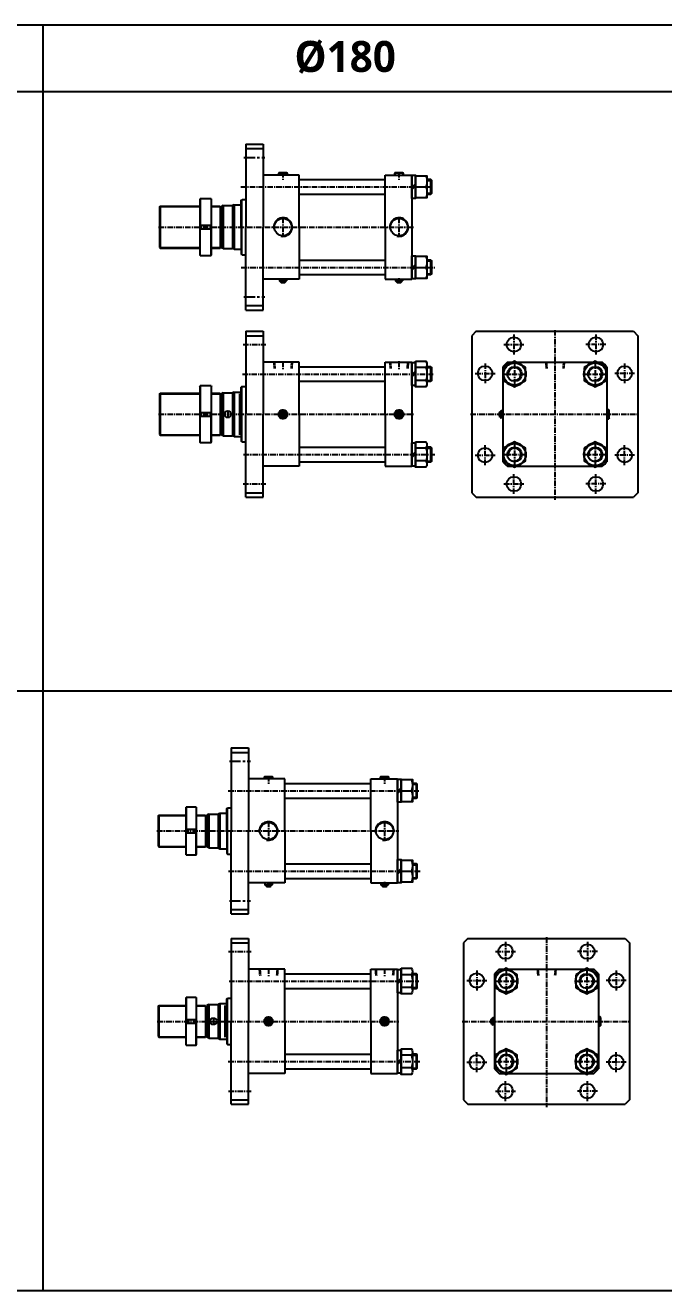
# Model space of a CAD drawing. Extents: x -819 to 29893, y -8942 to 9886.
# Drawn here: x 3891 to 5332, y 0 to 2859 of the extents above; entities that cross this region are included whole.
import ezdxf

# ---------------------------------------------------------------- set-up
doc = ezdxf.new("R2010")
doc.units = 0
doc.header["$LTSCALE"] = 10
doc.header["$MEASUREMENT"] = 0
for name, pattern in [('CENTER', [2, 1.25, -0.25, 0.25, -0.25]), ('CENTERX2', [4, 2.5, -0.5, 0.5, -0.5]), ('HIDDEN', [0.375, 0.25, -0.125])]:
    doc.linetypes.add(name, pattern=pattern)
doc.layers.get('0').update_dxf_attribs({"linetype": 'CONTINUOUS'})
doc.layers.get('DEFPOINTS').update_dxf_attribs({"linetype": 'CONTINUOUS'})
for name, color, linetype in [('CEN', 1, 'CENTERX2'), ('CENTER', 1, 'CENTER'), ('ML', 7, 'CONTINUOUS'), ('THIN', 3, 'CONTINUOUS'), ('외형선', 3, 'CONTINUOUS')]:
    doc.layers.add(name, color=color, linetype=linetype)
doc.styles.add('문자', font='romans.shx')

msp = doc.modelspace()

# ---------------------------------------------------------------- linework, layer by layer
for p, q in [((9187.2, 2859.1), (0, 2859.1)), ((3931.1, 0), (3931.1, 2859.1)), ((9187.2, 2709.1), (0, 2709.1)), ((9187.2, 1354.5), (0, 1354.5)), ((9187.2, 0), (0, 0))]:
    msp.add_line(p, q)
at = {"layer": 'CEN', "color": 1, "linetype": 'CENTER', "ltscale": 2}
for p, q in [((4384.4, 2560.7), (4431.4, 2560.7)), ((4384.4, 2245.7), (4431.4, 2245.7)), ((4351.8, 1196.2), (4398.8, 1196.2)), ((4351.8, 881.2), (4398.8, 881.2))]:
    msp.add_line(p, q, dxfattribs=at)
at = {"layer": 'CEN', "color": 1, "linetype": 'CENTER'}
for p, q in [((4993.9, 2160.2), (4993.9, 2115.2)), ((5178.9, 2160.2), (5178.9, 2115.2)), ((4382.4, 2137.7), (4433.4, 2137.7)), ((4971.4, 2137.7), (5016.4, 2137.7)), ((5201.4, 2137.7), (5156.4, 2137.7)), ((4928.9, 2095.2), (4928.9, 2050.2)), ((5243.9, 2095.2), (5243.9, 2050.2)), ((4906.4, 2072.7), (4951.4, 2072.7)), ((5266.4, 2072.7), (5221.4, 2072.7)), ((4906.4, 1887.7), (4951.4, 1887.7)), ((4928.9, 1865.2), (4928.9, 1910.2)), ((5266.4, 1887.7), (5221.4, 1887.7)), ((5243.9, 1865.2), (5243.9, 1910.2)), ((4993.9, 1800.2), (4993.9, 1845.2)), ((5178.9, 1800.2), (5178.9, 1845.2)), ((4382.4, 1822.7), (4433.4, 1822.7)), ((4971.4, 1822.7), (5016.4, 1822.7)), ((5201.4, 1822.7), (5156.4, 1822.7)), ((4975, 788.6), (4975, 743.6)), ((5160, 788.6), (5160, 743.6)), ((4349.8, 766.1), (4400.8, 766.1)), ((4952.5, 766.1), (4997.5, 766.1)), ((5182.5, 766.1), (5137.5, 766.1)), ((4910, 723.6), (4910, 678.6)), ((5225, 723.6), (5225, 678.6)), ((4887.5, 701.1), (4932.5, 701.1)), ((5247.5, 701.1), (5202.5, 701.1)), ((4887.5, 516.1), (4932.5, 516.1)), ((4910, 493.6), (4910, 538.6)), ((5247.5, 516.1), (5202.5, 516.1)), ((5225, 493.6), (5225, 538.6)), ((4975, 428.6), (4975, 473.6)), ((5160, 428.6), (5160, 473.6)), ((4349.8, 451.1), (4400.8, 451.1)), ((4952.5, 451.1), (4997.5, 451.1)), ((5182.5, 451.1), (5137.5, 451.1))]:
    msp.add_line(p, q, dxfattribs=at)
at = {"layer": 'CENTER'}
for p, q in [((4995.4, 2100.1), (4995.4, 2042.4)), ((5177.4, 2100.1), (5177.4, 2042.4)), ((4969.1, 2071.2), (5021.7, 2071.2)), ((5151.1, 2071.2), (5203.7, 2071.2)), ((4995.4, 1918.1), (4995.4, 1860.4)), ((5177.4, 1918.1), (5177.4, 1860.4)), ((4969.1, 1889.2), (5021.7, 1889.2)), ((5151.1, 1889.2), (5203.7, 1889.2)), ((4976.5, 728.5), (4976.5, 670.7)), ((5158.5, 728.5), (5158.5, 670.7)), ((4950.2, 699.6), (5002.9, 699.6)), ((5132.2, 699.6), (5184.9, 699.6)), ((4976.5, 546.5), (4976.5, 488.7)), ((5158.5, 546.5), (5158.5, 488.7)), ((4950.2, 517.6), (5002.9, 517.6)), ((5132.2, 517.6), (5184.9, 517.6))]:
    msp.add_line(p, q, dxfattribs=at)
at = {"layer": 'DEFPOINTS', "color": 0, "linetype": 'ByBlock'}
for p in [(4388.4, 2167.7), (4427.4, 2167.7), (4388.4, 2042.7), (4388.4, 1917.7), (4355.8, 796.1), (4394.8, 796.1)]:
    msp.add_point(p, dxfattribs=at)
at = {"layer": 'ML', "color": 7}
for p, q in [((4388.4, 2590.7), (4388.4, 2403.2)), ((4427.4, 2590.7), (4427.4, 2403.2)), ((4509.4, 2520.7), (4427.4, 2520.7)), ((4509.4, 2403.2), (4509.4, 2520.7)), ((4193.4, 2449.2), (4193.4, 2357.2)), ((4330.4, 2450.7), (4330.4, 2355.7)), ((4333.4, 2449.4), (4333.4, 2357)), ((4337.4, 2451.7), (4337.4, 2354.7)), ((4358.4, 2451.7), (4358.4, 2354.7)), ((4362.4, 2453.2), (4362.4, 2353.2)), ((4388.4, 2215.7), (4388.4, 2403.2)), ((4427.4, 2215.7), (4427.4, 2403.2)), ((4509.4, 2403.2), (4509.4, 2285.7)), ((4509.4, 2285.7), (4427.4, 2285.7)), ((4509.4, 2285.7), (4427.4, 2285.7)), ((4388.4, 2167.7), (4388.4, 1980.2)), ((4427.4, 2167.7), (4427.4, 1980.2)), ((4509.4, 2097.7), (4427.4, 2097.7)), ((4509.4, 1980.2), (4509.4, 2097.7)), ((4362.4, 2030.2), (4362.4, 1930.2)), ((4193.4, 2026.2), (4193.4, 1934.2)), ((4330.4, 2027.7), (4330.4, 1932.7)), ((4333.4, 2026.4), (4333.4, 1934)), ((4337.4, 2028.7), (4337.4, 1931.7)), ((4358.4, 2028.7), (4358.4, 1931.7)), ((4388.4, 1792.7), (4388.4, 1980.2)), ((4427.4, 1792.7), (4427.4, 1980.2)), ((4509.4, 1980.2), (4509.4, 1862.7)), ((4509.4, 1862.7), (4427.4, 1862.7)), ((4509.4, 1862.7), (4427.4, 1862.7)), ((4355.8, 1226.2), (4355.8, 1038.7)), ((4394.8, 1226.2), (4394.8, 1038.7)), ((4476.8, 1156.2), (4394.8, 1156.2)), ((4476.8, 1038.7), (4476.8, 1156.2)), ((4190.8, 1073.2), (4190.8, 1004.2)), ((4297.8, 1074.7), (4297.8, 1002.7)), ((4300.8, 1074.4), (4300.8, 1003)), ((4304.8, 1076.7), (4304.8, 1000.7)), ((4325.8, 1076.7), (4325.8, 1000.7)), ((4329.8, 1078.7), (4329.8, 998.7)), ((4355.8, 851.2), (4355.8, 1038.7)), ((4394.8, 851.2), (4394.8, 1038.7)), ((4476.8, 1038.7), (4476.8, 921.2)), ((4476.8, 921.2), (4394.8, 921.2)), ((4476.8, 921.2), (4394.8, 921.2)), ((4355.8, 796.1), (4355.8, 608.6)), ((4394.8, 796.1), (4394.8, 608.6)), ((4476.8, 726.1), (4394.8, 726.1)), ((4476.8, 608.6), (4476.8, 726.1)), ((4190.8, 643.1), (4190.8, 574.1)), ((4297.8, 644.6), (4297.8, 572.6)), ((4300.8, 644.3), (4300.8, 572.9)), ((4304.8, 646.6), (4304.8, 570.6)), ((4325.8, 646.6), (4325.8, 570.6)), ((4329.8, 648.6), (4329.8, 568.6)), ((4355.8, 421.1), (4355.8, 608.6)), ((4394.8, 421.1), (4394.8, 608.6)), ((4476.8, 608.6), (4476.8, 491.1)), ((4476.8, 491.1), (4394.8, 491.1)), ((4476.8, 491.1), (4394.8, 491.1))]:
    msp.add_line(p, q, dxfattribs=at)
at = {"layer": 'ML'}
for p, q in [((4388.4, 2590.7), (4427.4, 2590.7)), ((4388.4, 2580.7), (4427.4, 2580.7)), ((4463.4, 2525.7), (4462.4, 2524.7)), ((4482.4, 2524.7), (4462.4, 2524.7)), ((4462.4, 2524.7), (4462.4, 2520.7)), ((4481.4, 2525.7), (4463.4, 2525.7)), ((4481.4, 2525.7), (4482.4, 2524.7)), ((4482.4, 2520.7), (4482.4, 2524.7)), ((4703.4, 2403.2), (4703.4, 2520.7)), ((4703.4, 2520.7), (4763.4, 2520.7)), ((4725.4, 2525.7), (4724.4, 2524.7)), ((4744.4, 2524.7), (4724.4, 2524.7)), ((4724.4, 2524.7), (4724.4, 2520.7)), ((4743.4, 2525.7), (4725.4, 2525.7)), ((4743.4, 2525.7), (4744.4, 2524.7)), ((4744.4, 2520.7), (4744.4, 2524.7)), ((4763.4, 2520.7), (4763.4, 2285.7)), ((4771.6, 2500.6), (4763.4, 2492.4)), ((4771.6, 2496), (4763.4, 2487.8)), ((4771.6, 2494.2), (4795.3, 2494.2)), ((4806.5, 2477.7), (4806.5, 2510.7)), ((4284.4, 2466.2), (4285.4, 2467.2)), ((4284.4, 2466.2), (4284.4, 2340.2)), ((4285.4, 2467.2), (4285.4, 2407.2)), ((4310.4, 2467.2), (4285.4, 2467.2)), ((4310.4, 2467.2), (4310.4, 2407.2)), ((4310.4, 2467.2), (4311.4, 2466.2)), ((4311.4, 2340.2), (4311.4, 2466.2)), ((4193.4, 2449.2), (4194.9, 2450.7)), ((4194.9, 2450.7), (4194.9, 2355.7)), ((4337.4, 2451.7), (4333.4, 2449.4)), ((4362.4, 2453.2), (4358.4, 2451.7)), ((4284.4, 2407.2), (4311.4, 2407.2)), ((4703.4, 2403.2), (4703.4, 2285.7)), ((4284.4, 2399.2), (4311.4, 2399.2)), ((4285.4, 2339.2), (4285.4, 2399.2)), ((4310.4, 2339.2), (4310.4, 2399.2)), ((4193.4, 2357.2), (4194.9, 2355.7)), ((4337.4, 2354.7), (4333.4, 2357)), ((4362.4, 2353.2), (4358.4, 2354.7)), ((4284.4, 2340.2), (4285.4, 2339.2)), ((4285.4, 2339.2), (4310.4, 2339.2)), ((4310.4, 2339.2), (4311.4, 2340.2)), ((4771.6, 2318.6), (4763.4, 2310.4)), ((4806.5, 2295.7), (4806.5, 2328.7)), ((4771.6, 2314), (4763.4, 2305.8)), ((4771.6, 2312.2), (4795.3, 2312.2)), ((4464.4, 2285.7), (4464.4, 2281.7)), ((4465.4, 2280.7), (4464.4, 2281.7)), ((4464.4, 2281.7), (4471.1, 2281.7)), ((4465.4, 2280.7), (4479.4, 2280.7)), ((4467.4, 2280.7), (4467.4, 2278.7)), ((4467.4, 2278.7), (4477.4, 2278.7)), ((4468.4, 2277.7), (4467.4, 2278.7)), ((4468.4, 2277.7), (4476.4, 2277.7)), ((4471.1, 2280.7), (4471.1, 2285.7)), ((4473.7, 2280.7), (4473.7, 2285.7)), ((4480.4, 2281.7), (4473.7, 2281.7)), ((4476.4, 2277.7), (4477.4, 2278.7)), ((4477.4, 2280.7), (4477.4, 2278.7)), ((4479.4, 2280.7), (4480.4, 2281.7)), ((4480.4, 2285.7), (4480.4, 2281.7)), ((4703.4, 2285.7), (4763.4, 2285.7)), ((4726.4, 2285.7), (4726.4, 2281.7)), ((4726.4, 2281.7), (4733.1, 2281.7)), ((4727.4, 2280.7), (4726.4, 2281.7)), ((4727.4, 2280.7), (4741.4, 2280.7)), ((4729.4, 2280.7), (4729.4, 2278.7)), ((4729.4, 2278.7), (4739.4, 2278.7)), ((4730.4, 2277.7), (4729.4, 2278.7)), ((4730.4, 2277.7), (4738.4, 2277.7)), ((4733.1, 2280.7), (4733.1, 2285.7)), ((4735.7, 2280.7), (4735.7, 2285.7)), ((4742.4, 2281.7), (4735.7, 2281.7)), ((4738.4, 2277.7), (4739.4, 2278.7)), ((4739.4, 2280.7), (4739.4, 2278.7)), ((4741.4, 2280.7), (4742.4, 2281.7)), ((4742.4, 2285.7), (4742.4, 2281.7)), ((4388.4, 2225.7), (4427.4, 2225.7)), ((4388.4, 2215.7), (4427.4, 2215.7)), ((4388.4, 2167.7), (4427.4, 2167.7)), ((4388.4, 2157.7), (4427.4, 2157.7)), ((4908.9, 2167.7), (4898.9, 2157.7)), ((4898.9, 2157.7), (4898.9, 1802.7)), ((4908.9, 2167.7), (5263.9, 2167.7)), ((5263.9, 2167.7), (5273.9, 2157.7)), ((5273.9, 2157.7), (5273.9, 1802.7)), ((4703.4, 2097.7), (4763.4, 2097.7)), ((4703.4, 1980.2), (4703.4, 2097.7)), ((4763.4, 2097.7), (4763.4, 1862.7)), ((4797.6, 2092.9), (4797.6, 2049.6)), ((4806.5, 2054.7), (4806.5, 2087.7)), ((4968.9, 2087.4), (4968.9, 1873.1)), ((4979.3, 2097.7), (4991.3, 2097.7)), ((4999.5, 2097.7), (5173.3, 2097.7)), ((5181.5, 2097.7), (5193.5, 2097.7)), ((5203.9, 2087.4), (5203.9, 1873.1)), ((4771.6, 2077.7), (4763.4, 2069.5)), ((4771.6, 2073), (4763.4, 2064.8)), ((4795.3, 2085.7), (4771.6, 2085.7)), ((4284.4, 2043.2), (4285.4, 2044.2)), ((4284.4, 2043.2), (4284.4, 1917.2)), ((4310.4, 2044.2), (4285.4, 2044.2)), ((4285.4, 2044.2), (4285.4, 1984.2)), ((4310.4, 2044.2), (4311.4, 2043.2)), ((4310.4, 2044.2), (4310.4, 1984.2)), ((4311.4, 1917.2), (4311.4, 2043.2)), ((4362.4, 2030.2), (4358.4, 2028.7)), ((4379.9, 2042.7), (4378.4, 2041.2)), ((4379.9, 2042.7), (4388.4, 2042.7)), ((4795.3, 2056.8), (4771.6, 2056.8)), ((4193.4, 2026.2), (4194.9, 2027.7)), ((4194.9, 2027.7), (4194.9, 1932.7)), ((4337.4, 2028.7), (4333.4, 2026.4)), ((4284.4, 1984.2), (4311.4, 1984.2)), ((4284.4, 1976.2), (4311.4, 1976.2)), ((4285.4, 1916.2), (4285.4, 1976.2)), ((4310.4, 1916.2), (4310.4, 1976.2)), ((4471.1, 1988.1), (4464.5, 1981.5)), ((4464.5, 1978.9), (4471.1, 1972.3)), ((4473.7, 1988.1), (4480.3, 1981.5)), ((4480.3, 1978.9), (4473.7, 1972.3)), ((4703.4, 1980.2), (4703.4, 1862.7)), ((4733.1, 1988.1), (4726.5, 1981.5)), ((4726.5, 1978.9), (4733.1, 1972.3)), ((4735.7, 1988.1), (4742.3, 1981.5)), ((4742.3, 1978.9), (4735.7, 1972.3)), ((4960.9, 1984.2), (4961.9, 1985.2)), ((4960.9, 1984.2), (4960.9, 1976.2)), ((4960.9, 1976.2), (4961.9, 1975.2)), ((4963.9, 1985.2), (4961.9, 1985.2)), ((4961.9, 1985.2), (4961.9, 1975.2)), ((4963.9, 1975.2), (4961.9, 1975.2)), ((4963.9, 1987.2), (4964.9, 1988.2)), ((4963.9, 1987.2), (4963.9, 1973.2)), ((4963.9, 1981.5), (4968.9, 1981.5)), ((4963.9, 1978.9), (4968.9, 1978.9)), ((4963.9, 1973.2), (4964.9, 1972.2)), ((4968.9, 1988.2), (4964.9, 1988.2)), ((4964.9, 1988.2), (4964.9, 1981.5)), ((4964.9, 1972.2), (4964.9, 1978.9)), ((5207.9, 1990.2), (5203.9, 1990.2)), ((5207.9, 1970.2), (5207.9, 1990.2)), ((5208.9, 1989.2), (5207.9, 1990.2)), ((5208.9, 1971.2), (5208.9, 1989.2)), ((4968.9, 1972.2), (4964.9, 1972.2)), ((5203.9, 1970.2), (5207.9, 1970.2)), ((5208.9, 1971.2), (5207.9, 1970.2)), ((4193.4, 1934.2), (4194.9, 1932.7)), ((4284.4, 1917.2), (4285.4, 1916.2)), ((4285.4, 1916.2), (4310.4, 1916.2)), ((4310.4, 1916.2), (4311.4, 1917.2)), ((4337.4, 1931.7), (4333.4, 1934)), ((4362.4, 1930.2), (4358.4, 1931.7)), ((4379.9, 1917.7), (4378.4, 1919.2)), ((4379.9, 1917.7), (4388.4, 1917.7)), ((4771.6, 1895.7), (4763.4, 1887.5)), ((4771.6, 1891), (4763.4, 1882.8)), ((4795.3, 1903.7), (4771.6, 1903.7)), ((4797.6, 1910.9), (4797.6, 1867.6)), ((4806.5, 1872.7), (4806.5, 1905.7)), ((4703.4, 1862.7), (4763.4, 1862.7)), ((4795.3, 1874.8), (4771.6, 1874.8)), ((4979.3, 1862.7), (4991.3, 1862.7)), ((4999.5, 1862.7), (5173.3, 1862.7)), ((5181.5, 1862.7), (5193.5, 1862.7)), ((4388.4, 1802.7), (4427.4, 1802.7)), ((4898.9, 1802.7), (4908.9, 1792.7)), ((5273.9, 1802.7), (5263.9, 1792.7)), ((4388.4, 1792.7), (4427.4, 1792.7)), ((4908.9, 1792.7), (5263.9, 1792.7)), ((4355.8, 1226.2), (4394.8, 1226.2)), ((4355.8, 1216.2), (4394.8, 1216.2)), ((4430.8, 1161.2), (4429.8, 1160.2)), ((4449.8, 1160.2), (4429.8, 1160.2)), ((4429.8, 1160.2), (4429.8, 1156.2)), ((4448.8, 1161.2), (4430.8, 1161.2)), ((4448.8, 1161.2), (4449.8, 1160.2)), ((4449.8, 1156.2), (4449.8, 1160.2)), ((4670.8, 1038.7), (4670.8, 1156.2)), ((4670.8, 1156.2), (4730.8, 1156.2)), ((4692.8, 1161.2), (4691.8, 1160.2)), ((4711.8, 1160.2), (4691.8, 1160.2)), ((4691.8, 1160.2), (4691.8, 1156.2)), ((4710.8, 1161.2), (4692.8, 1161.2)), ((4710.8, 1161.2), (4711.8, 1160.2)), ((4711.8, 1156.2), (4711.8, 1160.2)), ((4730.8, 1156.2), (4730.8, 921.2)), ((4773.9, 1113.2), (4773.9, 1146.2)), ((4739, 1136.2), (4730.8, 1128)), ((4739, 1131.5), (4730.8, 1123.3)), ((4739, 1129.7), (4762.7, 1129.7)), ((4253.2, 1091.7), (4254.2, 1092.7)), ((4253.2, 1091.7), (4253.2, 985.7)), ((4254.2, 1092.7), (4254.2, 1042.7)), ((4276.2, 1092.7), (4254.2, 1092.7)), ((4276.2, 1092.7), (4276.2, 1042.7)), ((4276.2, 1092.7), (4277.2, 1091.7)), ((4277.2, 985.7), (4277.2, 1091.7)), ((4190.8, 1073.2), (4192.3, 1074.7)), ((4192.3, 1074.7), (4192.3, 1002.7)), ((4304.8, 1076.7), (4300.8, 1074.4)), ((4325.8, 1076.7), (4329.8, 1078.7)), ((4253.2, 1042.7), (4277.2, 1042.7)), ((4253.2, 1034.7), (4277.2, 1034.7)), ((4254.2, 984.7), (4254.2, 1034.7)), ((4276.2, 984.7), (4276.2, 1034.7)), ((4670.8, 1038.7), (4670.8, 921.2)), ((4190.8, 1004.2), (4192.3, 1002.7)), ((4304.8, 1000.7), (4300.8, 1003)), ((4325.8, 1000.7), (4329.8, 998.7)), ((4254.2, 984.7), (4253.2, 985.7)), ((4254.2, 984.7), (4276.2, 984.7)), ((4276.2, 984.7), (4277.2, 985.7)), ((4739, 954.2), (4730.8, 946)), ((4739, 949.5), (4730.8, 941.3)), ((4739, 947.7), (4762.7, 947.7)), ((4773.9, 931.2), (4773.9, 964.2)), ((4431.8, 921.2), (4431.8, 917.2)), ((4432.8, 916.2), (4431.8, 917.2)), ((4431.8, 917.2), (4438.5, 917.2)), ((4432.8, 916.2), (4446.8, 916.2)), ((4434.8, 916.2), (4434.8, 914.2)), ((4438.5, 916.2), (4438.5, 921.2)), ((4441.1, 916.2), (4441.1, 921.2)), ((4447.8, 917.2), (4441.1, 917.2)), ((4444.8, 916.2), (4444.8, 914.2)), ((4446.8, 916.2), (4447.8, 917.2)), ((4447.8, 921.2), (4447.8, 917.2)), ((4670.8, 921.2), (4730.8, 921.2)), ((4693.8, 921.2), (4693.8, 917.2)), ((4693.8, 917.2), (4700.5, 917.2)), ((4694.8, 916.2), (4693.8, 917.2)), ((4694.8, 916.2), (4708.8, 916.2)), ((4696.8, 916.2), (4696.8, 914.2)), ((4700.5, 916.2), (4700.5, 921.2)), ((4703.1, 916.2), (4703.1, 921.2)), ((4709.8, 917.2), (4703.1, 917.2)), ((4706.8, 916.2), (4706.8, 914.2)), ((4708.8, 916.2), (4709.8, 917.2)), ((4709.8, 921.2), (4709.8, 917.2)), ((4434.8, 914.2), (4444.8, 914.2)), ((4435.8, 913.2), (4434.8, 914.2)), ((4435.8, 913.2), (4443.8, 913.2)), ((4443.8, 913.2), (4444.8, 914.2)), ((4696.8, 914.2), (4706.8, 914.2)), ((4697.8, 913.2), (4696.8, 914.2)), ((4697.8, 913.2), (4705.8, 913.2)), ((4705.8, 913.2), (4706.8, 914.2)), ((4355.8, 861.2), (4394.8, 861.2)), ((4355.8, 851.2), (4394.8, 851.2)), ((4355.8, 796.1), (4394.8, 796.1)), ((4355.8, 786.1), (4394.8, 786.1)), ((4890, 796.1), (4880, 786.1)), ((4880, 786.1), (4880, 431.1)), ((4890, 796.1), (5245, 796.1)), ((5245, 796.1), (5255, 786.1)), ((5255, 786.1), (5255, 431.1)), ((4670.8, 726.1), (4730.8, 726.1)), ((4670.8, 608.6), (4670.8, 726.1)), ((4730.8, 726.1), (4730.8, 491.1)), ((4765, 721.2), (4765, 677.9)), ((4773.9, 683.1), (4773.9, 716.1)), ((4950, 715.7), (4950, 501.5)), ((4960.4, 726.1), (4972.4, 726.1)), ((4980.6, 726.1), (5154.4, 726.1)), ((5162.6, 726.1), (5174.6, 726.1)), ((5185, 715.7), (5185, 501.5)), ((4739, 706), (4730.8, 697.8)), ((4739, 701.4), (4730.8, 693.2)), ((4762.7, 714), (4739, 714)), ((4253.2, 661.6), (4254.2, 662.6)), ((4253.2, 661.6), (4253.2, 555.6)), ((4276.2, 662.6), (4254.2, 662.6)), ((4254.2, 662.6), (4254.2, 612.6)), ((4276.2, 662.6), (4277.2, 661.6)), ((4276.2, 662.6), (4276.2, 612.6)), ((4277.2, 555.6), (4277.2, 661.6)), ((4762.7, 685.2), (4739, 685.2)), ((4190.8, 643.1), (4192.3, 644.6)), ((4192.3, 644.6), (4192.3, 572.6)), ((4304.8, 646.6), (4300.8, 644.3)), ((4325.8, 646.6), (4329.8, 648.6)), ((4253.2, 612.6), (4277.2, 612.6)), ((4253.2, 604.6), (4277.2, 604.6)), ((4254.2, 554.6), (4254.2, 604.6)), ((4276.2, 554.6), (4276.2, 604.6)), ((4438.5, 616.5), (4431.9, 609.9)), ((4431.9, 607.3), (4438.5, 600.7)), ((4441.1, 616.5), (4447.7, 609.9)), ((4447.7, 607.3), (4441.1, 600.7)), ((4670.8, 608.6), (4670.8, 491.1)), ((4700.5, 616.5), (4693.9, 609.9)), ((4693.9, 607.3), (4700.5, 600.7)), ((4703.1, 616.5), (4709.7, 609.9)), ((4709.7, 607.3), (4703.1, 600.7)), ((4942, 612.6), (4943, 613.6)), ((4942, 612.6), (4942, 604.6)), ((4942, 604.6), (4943, 603.6)), ((4945, 613.6), (4943, 613.6)), ((4943, 613.6), (4943, 603.6)), ((4945, 603.6), (4943, 603.6)), ((4945, 615.6), (4946, 616.6)), ((4945, 615.6), (4945, 601.6)), ((4945, 609.9), (4950, 609.9)), ((4945, 607.3), (4950, 607.3)), ((4945, 601.6), (4946, 600.6)), ((4950, 616.6), (4946, 616.6)), ((4946, 616.6), (4946, 609.9)), ((4946, 600.6), (4946, 607.3)), ((4950, 600.6), (4946, 600.6)), ((5189, 618.6), (5185, 618.6)), ((5189, 598.6), (5189, 618.6)), ((5190, 617.6), (5189, 618.6)), ((5190, 599.6), (5190, 617.6)), ((4190.8, 574.1), (4192.3, 572.6)), ((4304.8, 570.6), (4300.8, 572.9)), ((5185, 598.6), (5189, 598.6)), ((5190, 599.6), (5189, 598.6)), ((4254.2, 554.6), (4253.2, 555.6)), ((4254.2, 554.6), (4276.2, 554.6)), ((4276.2, 554.6), (4277.2, 555.6)), ((4325.8, 570.6), (4329.8, 568.6)), ((4739, 524), (4730.8, 515.8)), ((4739, 519.4), (4730.8, 511.2)), ((4762.7, 532), (4739, 532)), ((4765, 539.2), (4765, 495.9)), ((4773.9, 501.1), (4773.9, 534.1)), ((4670.8, 491.1), (4730.8, 491.1)), ((4762.7, 503.2), (4739, 503.2)), ((4960.4, 491.1), (4972.4, 491.1)), ((4980.6, 491.1), (5154.4, 491.1)), ((5162.6, 491.1), (5174.6, 491.1)), ((4355.8, 431.1), (4394.8, 431.1)), ((4880, 431.1), (4890, 421.1)), ((5255, 431.1), (5245, 421.1)), ((4355.8, 421.1), (4394.8, 421.1)), ((4890, 421.1), (5245, 421.1))]:
    msp.add_line(p, q, dxfattribs=at)
at = {"layer": 'ML', "color": 2}
for p, q in [((4462.9, 2525.2), (4462.9, 2520.7)), ((4481.9, 2520.7), (4481.9, 2525.2)), ((4724.9, 2525.2), (4724.9, 2520.7)), ((4743.9, 2520.7), (4743.9, 2525.2)), ((4467.9, 2280.7), (4467.9, 2278.2)), ((4476.9, 2280.7), (4476.9, 2278.2)), ((4729.9, 2280.7), (4729.9, 2278.2)), ((4738.9, 2280.7), (4738.9, 2278.2)), ((4374.2, 2026.3), (4374.2, 1934.1)), ((4963.9, 1984.7), (4961.4, 1984.7)), ((4963.9, 1975.7), (4961.4, 1975.7)), ((5208.4, 1989.7), (5203.9, 1989.7)), ((5203.9, 1970.7), (5208.4, 1970.7)), ((4430.3, 1160.7), (4430.3, 1156.2)), ((4449.3, 1156.2), (4449.3, 1160.7)), ((4692.3, 1160.7), (4692.3, 1156.2)), ((4711.3, 1156.2), (4711.3, 1160.7)), ((4435.3, 916.2), (4435.3, 913.7)), ((4444.3, 916.2), (4444.3, 913.7)), ((4697.3, 916.2), (4697.3, 913.7)), ((4706.3, 916.2), (4706.3, 913.7)), ((4341.1, 644.7), (4341.1, 572.5)), ((4945, 613.1), (4942.5, 613.1)), ((4945, 604.1), (4942.5, 604.1)), ((5189.5, 618.1), (5185, 618.1)), ((5185, 599.1), (5189.5, 599.1))]:
    msp.add_line(p, q, dxfattribs=at)
at = {"layer": 'ML', "color": 1, "linetype": 'CENTER'}
for p, q in [((4472.4, 2424.2), (4472.4, 2382.3)), ((4734.4, 2424.2), (4734.4, 2382.3)), ((4472.4, 2288), (4472.4, 2276.5)), ((4734.4, 2288), (4734.4, 2276.5)), ((5086.4, 2170.5), (5086.4, 1786.7)), ((4347.9, 1988.5), (4347.9, 1972)), ((4472.4, 1991.2), (4472.4, 1969.2)), ((4734.4, 1991.2), (4734.4, 1969.2)), ((4895.7, 1980.2), (5276.3, 1980.2)), ((4439.8, 1059.7), (4439.8, 1017.8)), ((4701.8, 1059.7), (4701.8, 1017.8)), ((4439.8, 923.5), (4439.8, 912)), ((4701.8, 923.5), (4701.8, 912)), ((5067.5, 798.4), (5067.5, 414.6)), ((4315.3, 616.8), (4315.3, 600.3)), ((4439.8, 619.6), (4439.8, 597.6)), ((4701.8, 619.6), (4701.8, 597.6)), ((4877.1, 608.6), (5257.4, 608.6))]:
    msp.add_line(p, q, dxfattribs=at)
at = {"layer": 'ML', "color": 6, "linetype": 'HIDDEN'}
for p, q in [((4451.4, 2097.7), (4452.6, 2083.7)), ((4452.9, 2097.7), (4454.1, 2083.7)), ((4491.9, 2097.7), (4490.6, 2083.7)), ((4493.3, 2097.7), (4492.1, 2083.7)), ((4713.4, 2097.7), (4714.6, 2083.7)), ((4714.9, 2097.7), (4716.1, 2083.7)), ((4753.9, 2097.7), (4752.6, 2083.7)), ((4755.3, 2097.7), (4754.1, 2083.7)), ((5065.5, 2097.7), (5066.7, 2083.7)), ((5066.9, 2097.7), (5068.2, 2083.7)), ((5105.9, 2097.7), (5104.7, 2083.7)), ((5107.4, 2097.7), (5106.1, 2083.7)), ((4418.8, 726.1), (4420, 712.1)), ((4420.3, 726.1), (4421.5, 712.1)), ((4459.3, 726.1), (4458, 712.1)), ((4460.7, 726.1), (4459.5, 712.1)), ((4680.8, 726.1), (4682, 712.1)), ((4682.3, 726.1), (4683.5, 712.1)), ((4721.3, 726.1), (4720, 712.1)), ((4722.7, 726.1), (4721.5, 712.1)), ((5046.6, 726.1), (5047.8, 712.1)), ((5048, 726.1), (5049.3, 712.1)), ((5087, 726.1), (5085.8, 712.1)), ((5088.5, 726.1), (5087.2, 712.1))]:
    msp.add_line(p, q, dxfattribs=at)
at = {"layer": 'ML'}
for points in [[(4763.4, 2468), (4763.4, 2520.5), (4771.6, 2520.5), (4771.6, 2468), (4763.4, 2468)], [(4797.6, 2477.7), (4806.5, 2477.7), (4808.4, 2479.6), (4808.4, 2508.8), (4806.5, 2510.7), (4797.6, 2510.7)], [(4763.4, 2286), (4763.4, 2338.5), (4771.6, 2338.5), (4771.6, 2286), (4763.4, 2286)], [(4797.6, 2295.7), (4806.5, 2295.7), (4808.4, 2297.6), (4808.4, 2326.8), (4806.5, 2328.7), (4797.6, 2328.7)], [(4763.4, 2045), (4763.4, 2097.5), (4771.6, 2097.5), (4771.6, 2045), (4763.4, 2045)], [(4797.6, 2054.7), (4806.5, 2054.7), (4808.4, 2056.6), (4808.4, 2085.8), (4806.5, 2087.7), (4797.6, 2087.7)], [(4970.4, 2085.7), (4970.4, 2056.8), (4995.4, 2042.4), (5020.4, 2056.8), (5020.4, 2085.7), (4995.4, 2100.1), (4970.4, 2085.7)], [(5152.4, 2085.7), (5152.4, 2056.8), (5177.4, 2042.4), (5202.4, 2056.8), (5202.4, 2085.7), (5177.4, 2100.1), (5152.4, 2085.7)], [(4970.4, 1903.7), (4970.4, 1874.8), (4995.4, 1860.4), (5020.4, 1874.8), (5020.4, 1903.7), (4995.4, 1918.1), (4970.4, 1903.7)], [(5152.4, 1903.7), (5152.4, 1874.8), (5177.4, 1860.4), (5202.4, 1874.8), (5202.4, 1903.7), (5177.4, 1918.1), (5152.4, 1903.7)], [(4763.4, 1863), (4763.4, 1915.5), (4771.6, 1915.5), (4771.6, 1863), (4763.4, 1863)], [(4797.6, 1872.7), (4806.5, 1872.7), (4808.4, 1874.6), (4808.4, 1903.8), (4806.5, 1905.7), (4797.6, 1905.7)], [(4730.8, 1103.5), (4730.8, 1156), (4739, 1156), (4739, 1103.5), (4730.8, 1103.5)], [(4765, 1113.2), (4773.9, 1113.2), (4775.8, 1115.1), (4775.8, 1144.3), (4773.9, 1146.2), (4765, 1146.2)], [(4730.8, 921.5), (4730.8, 974), (4739, 974), (4739, 921.5), (4730.8, 921.5)], [(4765, 931.2), (4773.9, 931.2), (4775.8, 933.1), (4775.8, 962.3), (4773.9, 964.2), (4765, 964.2)], [(4730.8, 673.3), (4730.8, 725.8), (4739, 725.8), (4739, 673.3), (4730.8, 673.3)], [(4765, 683.1), (4773.9, 683.1), (4775.8, 685), (4775.8, 714.2), (4773.9, 716.1), (4765, 716.1)], [(4951.5, 714), (4951.5, 685.2), (4976.5, 670.7), (5001.5, 685.2), (5001.5, 714), (4976.5, 728.5), (4951.5, 714)], [(5133.5, 714), (5133.5, 685.2), (5158.5, 670.7), (5183.5, 685.2), (5183.5, 714), (5158.5, 728.5), (5133.5, 714)], [(4730.8, 491.3), (4730.8, 543.8), (4739, 543.8), (4739, 491.3), (4730.8, 491.3)], [(4951.5, 532), (4951.5, 503.2), (4976.5, 488.7), (5001.5, 503.2), (5001.5, 532), (4976.5, 546.5), (4951.5, 532)], [(5133.5, 532), (5133.5, 503.2), (5158.5, 488.7), (5183.5, 503.2), (5183.5, 532), (5158.5, 546.5), (5133.5, 532)], [(4765, 501.1), (4773.9, 501.1), (4775.8, 503), (4775.8, 532.2), (4773.9, 534.1), (4765, 534.1)]]:
    msp.add_lwpolyline(points, dxfattribs=at)
for points in [[(4771.6, 2519.2), (4797.6, 2519.2), (4797.6, 2469.2), (4771.6, 2469.2)], [(4771.6, 2337.2), (4797.6, 2337.2), (4797.6, 2287.2), (4771.6, 2287.2)], [(4739, 1154.7), (4765, 1154.7), (4765, 1104.7), (4739, 1104.7)], [(4739, 972.7), (4765, 972.7), (4765, 922.7), (4739, 922.7)]]:
    msp.add_lwpolyline(points, close=True, dxfattribs=at)
for points in [[(4795.3, 2519.2, -0.178633), (4795.3, 2494.2, -0.178633), (4795.3, 2469.2)], [(4795.3, 2337.2, -0.178633), (4795.3, 2312.2, -0.178633), (4795.3, 2287.2)], [(4771.6, 2100.1), (4795.3, 2100.1, -0.309401), (4795.3, 2085.7, -0.154701), (4795.3, 2056.8, -0.309401), (4795.3, 2042.4), (4771.6, 2042.4), (4771.6, 2100.1)], [(4771.6, 1918.1), (4795.3, 1918.1, -0.309401), (4795.3, 1903.7, -0.154701), (4795.3, 1874.8, -0.309401), (4795.3, 1860.4), (4771.6, 1860.4), (4771.6, 1918.1)], [(4762.7, 1154.7, -0.178633), (4762.7, 1129.7, -0.178633), (4762.7, 1104.7)], [(4762.7, 972.7, -0.178633), (4762.7, 947.7, -0.178633), (4762.7, 922.7)], [(4739, 728.5), (4762.7, 728.5, -0.309401), (4762.7, 714, -0.154701), (4762.7, 685.2, -0.309401), (4762.7, 670.7), (4739, 670.7), (4739, 728.5)], [(4739, 546.5), (4762.7, 546.5, -0.309401), (4762.7, 532, -0.154701), (4762.7, 503.2, -0.309401), (4762.7, 488.7), (4739, 488.7), (4739, 546.5)]]:
    msp.add_lwpolyline(points, format="xyb", dxfattribs=at)
for centre, radius in [((4472.4, 2403.2), 19.5), ((4734.4, 2403.2), 19.5), ((4993.9, 2137.7), 16.5), ((5178.9, 2137.7), 16.5), ((4928.9, 2072.7), 16.5), ((4995.4, 2071.2), 25), ((4995.4, 2071.2), 16.5), ((5177.4, 2071.2), 25), ((5177.4, 2071.2), 16.5), ((5243.9, 2072.7), 16.5), ((4347.9, 1980.2), 7.5), ((4472.4, 1980.2), 10), ((4472.4, 1980.2), 8), ((4472.4, 1980.2), 4.5), ((4734.4, 1980.2), 10), ((4734.4, 1980.2), 8), ((4734.4, 1980.2), 4.5), ((4928.9, 1887.7), 16.5), ((4995.4, 1889.2), 25), ((4995.4, 1889.2), 16.5), ((5177.4, 1889.2), 25), ((5177.4, 1889.2), 16.5), ((5243.9, 1887.7), 16.5), ((4993.9, 1822.7), 16.5), ((5178.9, 1822.7), 16.5), ((4439.8, 1038.7), 19.5), ((4701.8, 1038.7), 19.5), ((4975, 766.1), 16.5), ((5160, 766.1), 16.5), ((4910, 701.1), 16.5), ((4976.5, 699.6), 25), ((4976.5, 699.6), 16.5), ((5158.5, 699.6), 25), ((5158.5, 699.6), 16.5), ((5225, 701.1), 16.5), ((4315.3, 608.6), 7.5), ((4439.8, 608.6), 10), ((4439.8, 608.6), 8), ((4439.8, 608.6), 4.5), ((4701.8, 608.6), 10), ((4701.8, 608.6), 8), ((4701.8, 608.6), 4.5), ((4910, 516.1), 16.5), ((4976.5, 517.6), 25), ((4976.5, 517.6), 16.5), ((5158.5, 517.6), 25), ((5158.5, 517.6), 16.5), ((5225, 516.1), 16.5), ((4975, 451.1), 16.5), ((5160, 451.1), 16.5)]:
    msp.add_circle(centre, radius, dxfattribs=at)
at = {"layer": 'ML', "color": 2}
for centre, radius, start, end in [((4472.4, 2403.2), 21, 257.2786, 188.7835), ((4734.4, 2403.2), 21, 257.2786, 188.7835), ((4995.4, 2071.2), 14.6, 255.4042, 192.5338), ((5177.4, 2071.2), 14.6, 255.4042, 192.5338), ((4472.4, 1980.2), 9.5, 261.4114, 188.1478), ((4472.4, 1980.2), 5, 257.904, 186.2569), ((4734.4, 1980.2), 9.5, 261.4114, 188.1478), ((4734.4, 1980.2), 5, 257.904, 186.2569), ((4995.4, 1889.2), 14.6, 255.4042, 192.5338), ((5177.4, 1889.2), 14.6, 255.4042, 192.5338), ((4439.8, 1038.7), 21, 257.2786, 188.7835), ((4701.8, 1038.7), 21, 257.2786, 188.7835), ((4976.5, 699.6), 14.6, 255.4042, 192.5338), ((5158.5, 699.6), 14.6, 255.4042, 192.5338), ((4439.8, 608.6), 9.5, 261.4114, 188.1478), ((4439.8, 608.6), 5, 257.904, 186.2569), ((4701.8, 608.6), 9.5, 261.4114, 188.1478), ((4701.8, 608.6), 5, 257.904, 186.2569), ((4976.5, 517.6), 14.6, 255.4042, 192.5338), ((5158.5, 517.6), 14.6, 255.4042, 192.5338)]:
    msp.add_arc(centre, radius, start, end, dxfattribs=at)
at = {"layer": 'ML'}
for centre, radius, start, end in [((5086.4, 1980.2), 159, 132.3542, 137.6458), ((4995.4, 2071.2), 26.2, 102.2472, 137.7528), ((4995.4, 2071.2), 26.2, 42.2472, 77.7528), ((5177.4, 2071.2), 26.2, 102.2472, 137.7528), ((5177.4, 2071.2), 26.2, 42.2472, 77.7528), ((5086.4, 1980.2), 159, 42.3542, 47.6458), ((4995.4, 2071.2), 26.2, 162.2472, 197.7528), ((4995.4, 2071.2), 26.2, 342.2472, 17.7528), ((5177.4, 2071.2), 26.2, 162.2472, 197.7528), ((5177.4, 2071.2), 26.2, 342.2472, 17.7528), ((4995.4, 2071.2), 26.2, 222.2472, 257.7528), ((4995.4, 2071.2), 26.2, 282.2472, 317.7528), ((5177.4, 2071.2), 26.2, 222.2472, 257.7528), ((5177.4, 2071.2), 26.2, 282.2472, 317.7528), ((4995.4, 1889.2), 26.2, 162.2472, 197.7528), ((4995.4, 1889.2), 26.2, 102.2472, 137.7528), ((4995.4, 1889.2), 26.2, 42.2472, 77.7528), ((4995.4, 1889.2), 26.2, 342.2472, 17.7528), ((5177.4, 1889.2), 26.2, 162.2472, 197.7528), ((5177.4, 1889.2), 26.2, 102.2472, 137.7528), ((5177.4, 1889.2), 26.2, 42.2472, 77.7528), ((5177.4, 1889.2), 26.2, 342.2472, 17.7528), ((5086.4, 1980.2), 159, 222.3542, 227.6458), ((4995.4, 1889.2), 26.2, 222.2472, 257.7528), ((4995.4, 1889.2), 26.2, 282.2472, 317.7528), ((5177.4, 1889.2), 26.2, 222.2472, 257.7528), ((5177.4, 1889.2), 26.2, 282.2472, 317.7528), ((5086.4, 1980.2), 159, 312.3542, 317.6458), ((5067.5, 608.6), 159, 132.3542, 137.6458), ((4976.5, 699.6), 26.2, 102.2472, 137.7528), ((4976.5, 699.6), 26.2, 42.2472, 77.7528), ((5158.5, 699.6), 26.2, 102.2472, 137.7528), ((5158.5, 699.6), 26.2, 42.2472, 77.7528), ((5067.5, 608.6), 159, 42.3542, 47.6458), ((4976.5, 699.6), 26.2, 162.2472, 197.7528), ((4976.5, 699.6), 26.2, 342.2472, 17.7528), ((5158.5, 699.6), 26.2, 162.2472, 197.7528), ((5158.5, 699.6), 26.2, 342.2472, 17.7528), ((4976.5, 699.6), 26.2, 222.2472, 257.7528), ((4976.5, 699.6), 26.2, 282.2472, 317.7528), ((5158.5, 699.6), 26.2, 222.2472, 257.7528), ((5158.5, 699.6), 26.2, 282.2472, 317.7528), ((4976.5, 517.6), 26.2, 102.2472, 137.7528), ((4976.5, 517.6), 26.2, 42.2472, 77.7528), ((5158.5, 517.6), 26.2, 102.2472, 137.7528), ((5158.5, 517.6), 26.2, 42.2472, 77.7528), ((4976.5, 517.6), 26.2, 162.2472, 197.7528), ((4976.5, 517.6), 26.2, 342.2472, 17.7528), ((5158.5, 517.6), 26.2, 162.2472, 197.7528), ((5158.5, 517.6), 26.2, 342.2472, 17.7528), ((5067.5, 608.6), 159, 222.3542, 227.6458), ((4976.5, 517.6), 26.2, 222.2472, 257.7528), ((4976.5, 517.6), 26.2, 282.2472, 317.7528), ((5158.5, 517.6), 26.2, 222.2472, 257.7528), ((5158.5, 517.6), 26.2, 282.2472, 317.7528), ((5067.5, 608.6), 159, 312.3542, 317.6458)]:
    msp.add_arc(centre, radius, start, end, dxfattribs=at)
at = {"layer": 'THIN'}
for p, q in [((4797.6, 2508.8), (4808.4, 2508.8)), ((4797.6, 2479.6), (4808.4, 2479.6)), ((4797.6, 2326.8), (4808.4, 2326.8)), ((4797.6, 2297.6), (4808.4, 2297.6)), ((4797.6, 2085.8), (4808.4, 2085.8)), ((4797.6, 2056.6), (4808.4, 2056.6)), ((4797.6, 1903.8), (4808.4, 1903.8)), ((4797.6, 1874.6), (4808.4, 1874.6)), ((4765, 1144.3), (4775.8, 1144.3)), ((4765, 1115.1), (4775.8, 1115.1)), ((4765, 962.3), (4775.8, 962.3)), ((4765, 933.1), (4775.8, 933.1)), ((4765, 714.2), (4775.8, 714.2)), ((4765, 685), (4775.8, 685)), ((4765, 532.2), (4775.8, 532.2)), ((4765, 503), (4775.8, 503))]:
    msp.add_line(p, q, dxfattribs=at)
at = {"layer": '외형선', "color": 1, "linetype": 'CENTER'}
for p, q in [((4472.4, 2527.5), (4472.4, 2509.1)), ((4734.4, 2527.5), (4734.4, 2509.1)), ((4377.4, 2494.2), (4811.5, 2494.2)), ((4191.4, 2403.2), (4766.9, 2403.2)), ((4378.4, 2312.2), (4815.2, 2312.2)), ((4472.4, 2099.9), (4472.4, 2081.5)), ((4734.4, 2099.9), (4734.4, 2081.5)), ((4381.3, 2071.2), (4811.5, 2071.2)), ((4191.4, 1980.2), (4766.9, 1980.2)), ((4383.7, 1889.2), (4815.2, 1889.2)), ((4439.8, 1163), (4439.8, 1144.6)), ((4701.8, 1163), (4701.8, 1144.6)), ((4348.7, 1129.7), (4778.9, 1129.7)), ((4188, 1038.7), (4734.3, 1038.7)), ((4349.7, 947.7), (4782.6, 947.7)), ((4439.8, 728.2), (4439.8, 709.9)), ((4701.8, 728.2), (4701.8, 709.9)), ((4350.8, 699.6), (4778.9, 699.6)), ((4188.8, 608.6), (4734.3, 608.6)), ((4348.7, 517.6), (4782.6, 517.6))]:
    msp.add_line(p, q, dxfattribs=at)
at = {"layer": '외형선', "color": 7, "linetype": 'Continuous'}
for p, q in [((4509.4, 2510.7), (4703.4, 2510.7)), ((4509.4, 2477.7), (4703.4, 2477.7)), ((4509.4, 2328.7), (4703.4, 2328.7)), ((4509.4, 2295.7), (4703.4, 2295.7)), ((4509.4, 2087.7), (4703.4, 2087.7)), ((4509.4, 2054.7), (4703.4, 2054.7)), ((4509.4, 1905.7), (4703.4, 1905.7)), ((4509.4, 1872.7), (4703.4, 1872.7)), ((4476.8, 1146.2), (4670.8, 1146.2)), ((4476.8, 1113.2), (4670.8, 1113.2)), ((4476.8, 964.2), (4670.8, 964.2)), ((4476.8, 931.2), (4670.8, 931.2)), ((4476.8, 716.1), (4670.8, 716.1)), ((4476.8, 683.1), (4670.8, 683.1)), ((4476.8, 534.1), (4670.8, 534.1)), ((4476.8, 501.1), (4670.8, 501.1))]:
    msp.add_line(p, q, dxfattribs=at)
at = {"layer": '외형선', "color": 7}
for p, q in [((4378.4, 2464.2), (4379.5, 2465.3)), ((4378.4, 2403.2), (4378.4, 2464.2)), ((4379.9, 2341.1), (4379.9, 2465.3)), ((4380.2, 2465.7), (4388.4, 2465.7)), ((4194.9, 2450.7), (4284.4, 2450.7)), ((4311.4, 2450.7), (4330.4, 2450.7)), ((4330.4, 2449.2), (4333.4, 2449.2)), ((4337.4, 2451.7), (4358.4, 2451.7)), ((4362.4, 2453.2), (4378.4, 2453.2)), ((4378.4, 2403.2), (4378.4, 2342.2)), ((4194.9, 2355.7), (4284.4, 2355.7)), ((4311.4, 2355.7), (4330.4, 2355.7)), ((4330.4, 2357.2), (4333.4, 2357.2)), ((4337.4, 2354.7), (4358.4, 2354.7)), ((4362.4, 2353.2), (4378.4, 2353.2)), ((4378.4, 2342.2), (4379.5, 2341.1)), ((4380.2, 2340.7), (4388.4, 2340.7)), ((4362.4, 2030.2), (4378.4, 2030.2)), ((4378.4, 1980.2), (4378.4, 2041.2)), ((4379.9, 1917.7), (4379.9, 2042.7)), ((4194.9, 2027.7), (4284.4, 2027.7)), ((4311.4, 2027.7), (4330.4, 2027.7)), ((4330.4, 2026.2), (4333.4, 2026.2)), ((4337.4, 2028.7), (4358.4, 2028.7)), ((4378.4, 1980.2), (4378.4, 1919.2)), ((4194.9, 1932.7), (4284.4, 1932.7)), ((4311.4, 1932.7), (4330.4, 1932.7)), ((4330.4, 1934.2), (4333.4, 1934.2)), ((4337.4, 1931.7), (4358.4, 1931.7)), ((4362.4, 1930.2), (4378.4, 1930.2)), ((4345.8, 1089.7), (4347.3, 1091.2)), ((4345.8, 1038.7), (4345.8, 1089.7)), ((4347.3, 986.2), (4347.3, 1091.2)), ((4347.3, 1091.2), (4355.8, 1091.2)), ((4192.3, 1074.7), (4253.2, 1074.7)), ((4277.2, 1074.7), (4297.8, 1074.7)), ((4297.8, 1073.2), (4300.8, 1073.2)), ((4304.8, 1076.7), (4325.8, 1076.7)), ((4329.8, 1078.7), (4345.8, 1078.7)), ((4345.8, 1038.7), (4345.8, 987.7)), ((4192.3, 1002.7), (4253.2, 1002.7)), ((4277.2, 1002.7), (4297.8, 1002.7)), ((4297.8, 1004.2), (4300.8, 1004.2)), ((4304.8, 1000.7), (4325.8, 1000.7)), ((4329.8, 998.7), (4345.8, 998.7)), ((4345.8, 987.7), (4347.3, 986.2)), ((4347.3, 986.2), (4355.8, 986.2)), ((4345.8, 659.6), (4347.3, 661.1)), ((4345.8, 608.6), (4345.8, 659.6)), ((4347.3, 556.1), (4347.3, 661.1)), ((4347.3, 661.1), (4355.8, 661.1)), ((4192.3, 644.6), (4253.2, 644.6)), ((4277.2, 644.6), (4297.8, 644.6)), ((4297.8, 643.1), (4300.8, 643.1)), ((4304.8, 646.6), (4325.8, 646.6)), ((4329.8, 648.6), (4345.8, 648.6)), ((4345.8, 608.6), (4345.8, 557.6)), ((4192.3, 572.6), (4253.2, 572.6)), ((4277.2, 572.6), (4297.8, 572.6)), ((4297.8, 574.1), (4300.8, 574.1)), ((4304.8, 570.6), (4325.8, 570.6)), ((4329.8, 568.6), (4345.8, 568.6)), ((4345.8, 557.6), (4347.3, 556.1)), ((4347.3, 556.1), (4355.8, 556.1))]:
    msp.add_line(p, q, dxfattribs=at)
at = {"layer": '외형선', "color": 2}
for p, q in [((4193.9, 2449.7), (4284.4, 2449.7)), ((4311.4, 2449.7), (4330.4, 2449.7)), ((4193.9, 2356.7), (4284.4, 2356.7)), ((4311.4, 2356.7), (4330.4, 2356.7)), ((4193.9, 2026.7), (4284.4, 2026.7)), ((4311.4, 2026.7), (4330.4, 2026.7)), ((4193.9, 1933.7), (4284.4, 1933.7)), ((4311.4, 1933.7), (4330.4, 1933.7)), ((4191.3, 1073.7), (4253.2, 1073.7)), ((4277.2, 1073.7), (4297.8, 1073.7)), ((4191.3, 1003.7), (4253.2, 1003.7)), ((4277.2, 1003.7), (4297.8, 1003.7)), ((4191.3, 643.6), (4253.2, 643.6)), ((4277.2, 643.6), (4297.8, 643.6)), ((4191.3, 573.6), (4253.2, 573.6)), ((4277.2, 573.6), (4297.8, 573.6))]:
    msp.add_line(p, q, dxfattribs=at)

# ---------------------------------------------------------------- texts
at = {"insert": (4498.4, 2823.7), "char_height": 70, "attachment_point": 1, "style": '문자'}
msp.add_mtext_dynamic_manual_height_columns('{\\fMalgun Gothic|b1|i0|c129|p50;%%C180}', width=124.533, gutter_width=16, heights=[0], dxfattribs=at)

doc.saveas('drawing.dxf')
